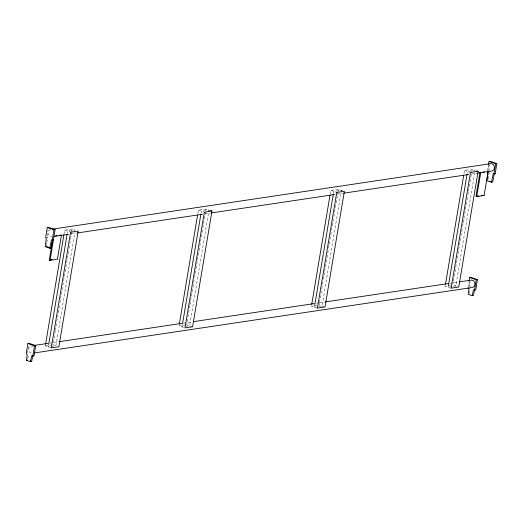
<?xml version="1.0" encoding="UTF-8"?>
<svg xmlns="http://www.w3.org/2000/svg" width="523" height="523" viewBox="0 0 523 523"><rect width="100%" height="100%" fill="white"/><g stroke="black" fill="none" stroke-linecap="round" stroke-linejoin="round"><path stroke-width="0.39" stroke-dasharray="2.62 1.96" d="M27.85 358.621L28.392 354.13M469.491 293.37L469.857 290.376M46.475 245.686L46.789 243.319M46.893 242.528L47.521 237.802L46.782 237.547M488.319 178.892L488.737 175.741M488.842 174.957L489.155 172.59M27.464 352.96L28.536 346.54M47.044 235.971L48.096 229.689M51.247 347.9L45.305 345.853L45.573 344.245M63.996 234.16L64.669 230.146L72.285 229.009L75.253 230.028L67.637 231.166L67.238 233.578M48.547 345.272L48.279 346.88L55.896 345.742L74.854 232.441M55.203 331.052L52.921 344.716L55.896 345.742M55.34 330.248L55.876 327.038M56.013 326.234L59.779 303.732M59.91 302.928L60.452 299.718M60.583 298.914L68.918 249.092M69.056 248.288L71.612 233.023M71.743 232.219L72.285 229.009M197.864 213.377L198.4 210.161L206.016 209.023L210.475 210.56M182.416 324.482L182.011 326.895L184.299 326.555M200.969 213.6L201.375 211.187L208.991 210.05L189.627 325.757L185.057 326.444M189.882 305.452L186.652 324.731L192.601 326.783M190.019 304.648L190.555 301.431M190.686 300.627L194.451 278.131M194.589 277.327L195.125 274.111M195.262 273.307L199.694 246.791M199.832 245.987L206.016 209.023M330.137 194.399L330.811 190.379L338.427 189.241L342.885 190.777M314.689 305.504L314.421 307.112L318.226 306.543M333.38 193.817L333.785 191.405L341.395 190.267L322.037 305.975L318.991 306.432M319.331 303.347L319.063 304.948L324.267 306.746M319.468 302.542L323.227 280.04M323.364 279.236L323.9 276.026M324.038 275.222L324.574 272.006M324.711 271.202L328.477 248.706M328.607 247.902L329.144 244.686M329.281 243.881L333.72 217.365M333.851 216.561L337.753 193.262M337.884 192.457L338.427 189.241M464.006 173.61L464.542 170.4L472.158 169.262L475.132 170.282L467.516 171.426L467.111 173.832M448.557 284.721L448.152 287.134L451.964 286.565M453.336 281.753L452.794 284.97L457.998 286.761M453.467 280.949L457.906 254.433M458.043 253.629L458.579 250.419M458.71 249.615L462.476 227.113M462.613 226.309L463.149 223.099M463.286 222.295L463.823 219.078M463.96 218.274L467.725 195.779M467.856 194.974L468.392 191.758M468.53 190.954L472.158 169.262M474.727 172.695L455.768 285.996L452.722 286.447M468.02 287.14L468.961 281.518M487.469 170.936L488.39 165.438M469.641 281.479L469.183 284.218L470.425 286.689M489.129 165.013L488.672 167.746L489.92 170.223M469.203 286.964L470.144 281.341M488.652 170.76L489.567 165.261M50.463 229.447L48.574 230.839L48.116 233.572L49.358 236.05L51.581 236.814M70.945 233.918L76.593 233.075M204.885 213.907L210.534 213.064M337.217 194.138L342.866 193.294M471.158 174.126L476.806 173.276M46.344 237.978L47.521 237.802M49.535 343.14L59.217 341.689M183.475 323.129L192.353 321.802M316.611 303.235L319.03 302.876M319.841 302.752L324.678 302.026M449.747 283.342L458.625 282.015M45.305 345.853L52.156 344.827M185.894 324.848L179.036 325.868L184.985 327.921M316.775 305.295L311.447 306.086L317.389 308.139M450.512 285.31L445.184 286.107L451.127 288.16M464.542 170.4L470.491 172.446M330.811 190.379L336.753 192.431M198.4 210.161L204.349 212.214M64.669 230.146L70.612 232.192M33.197 346.677L30.975 345.912L29.085 347.305L28.628 350.037L29.87 352.515L32.093 353.28"/><path stroke-width="0.78" d="M26.483 360.295L27.216 354.306L26.15 353.94L27.896 343.506L29.079 343.33L35.701 345.618L33.956 356.045L31.713 355.856L30.471 361.668L26.483 360.295L27.667 360.118M52.686 239.724L49.28 260.075L50.038 260.336L55.111 229.617L48.489 227.328L47.305 227.505L45.599 237.723L46.344 237.978L45.187 246.647L49.77 248.229L50.947 248.052L52.666 239.573M32.779 356.222L34.525 345.795L35.701 345.618M49.77 248.229L51.483 239.75L52.222 240.005L53.934 229.793L55.111 229.617M61.479 234.971L57.419 259.231L50.038 260.336M45.573 344.245L63.858 234.964M48.678 344.467L67.101 234.382M179.311 324.267L197.596 214.986M182.547 323.685L200.839 214.404M211.965 211.076L192.601 326.783L184.985 327.921L204.349 212.214L211.965 211.076L210.475 210.56M311.715 304.484L330 195.203M314.82 304.7L333.243 194.621M445.452 284.499L463.738 175.218M448.557 284.721L466.98 174.636M478.107 171.309L458.743 287.022L451.127 288.16L470.491 172.446L478.107 171.309L476.616 170.799M480.022 172.06L475.963 196.328L476.721 196.589L484.102 195.484L488.162 171.224M476.721 196.589L480.781 172.322M469.098 280.72L469.634 277.51L470.818 277.334L477.44 279.615L475.695 290.049L473.452 289.86L472.21 295.672L468.222 294.292L468.954 288.31L467.889 287.938M488.521 164.653L489.044 161.509L490.228 161.332L496.85 163.614L495.144 173.826L493.222 173.747L491.502 182.226L486.926 180.651L488.077 171.975L487.338 171.721M474.518 290.226L476.263 279.792L477.44 279.615M493.96 174.002L495.667 163.791L496.85 163.614M30.471 361.668L31.648 361.491L32.897 355.679M474.629 289.683L473.387 295.495L472.21 295.672M52.888 229.081L491.025 163.621L493.241 164.385L494.49 166.863L494.032 169.596L492.136 170.988L477.617 173.159M55.575 235.853L57.046 235.631M59.262 235.304L60.74 235.082M482.99 171.995L484.468 171.773M54 236.448L68.526 234.278M77.404 232.951L202.466 214.267M211.344 212.939L334.798 194.497M343.67 193.17L468.739 174.486M52.222 240.005L53.405 239.828M47.482 247.431L48.659 247.255L46.37 246.47M489.214 181.429L490.397 181.252M491.502 182.226L492.686 182.05L494.405 173.571L495.144 173.826M49.28 260.075L52.235 259.637M477.44 196.105L478.911 195.883M481.127 195.556L482.605 195.334M34.204 345.428L47.92 343.382M59.217 341.689L181.86 323.364M193.157 321.678L314.192 303.595M325.489 301.908L448.133 283.584M459.429 281.897L471.53 280.086L473.753 280.851L475.002 283.329L474.544 286.061L472.648 287.454L34.511 352.914M489.044 161.509L495.667 163.791M483.344 195.223L484.102 195.484M469.634 277.51L476.263 279.792M47.305 227.505L53.934 229.793M27.896 343.506L34.525 345.795M30.321 361.033L31.648 361.491M49.423 247.516L50.947 248.052M70.612 232.192L51.247 347.9L58.864 346.762L78.228 231.055L70.612 232.192M336.753 192.431L317.389 308.139L325.005 307.001L344.369 191.294L336.753 192.431"/></g></svg>
